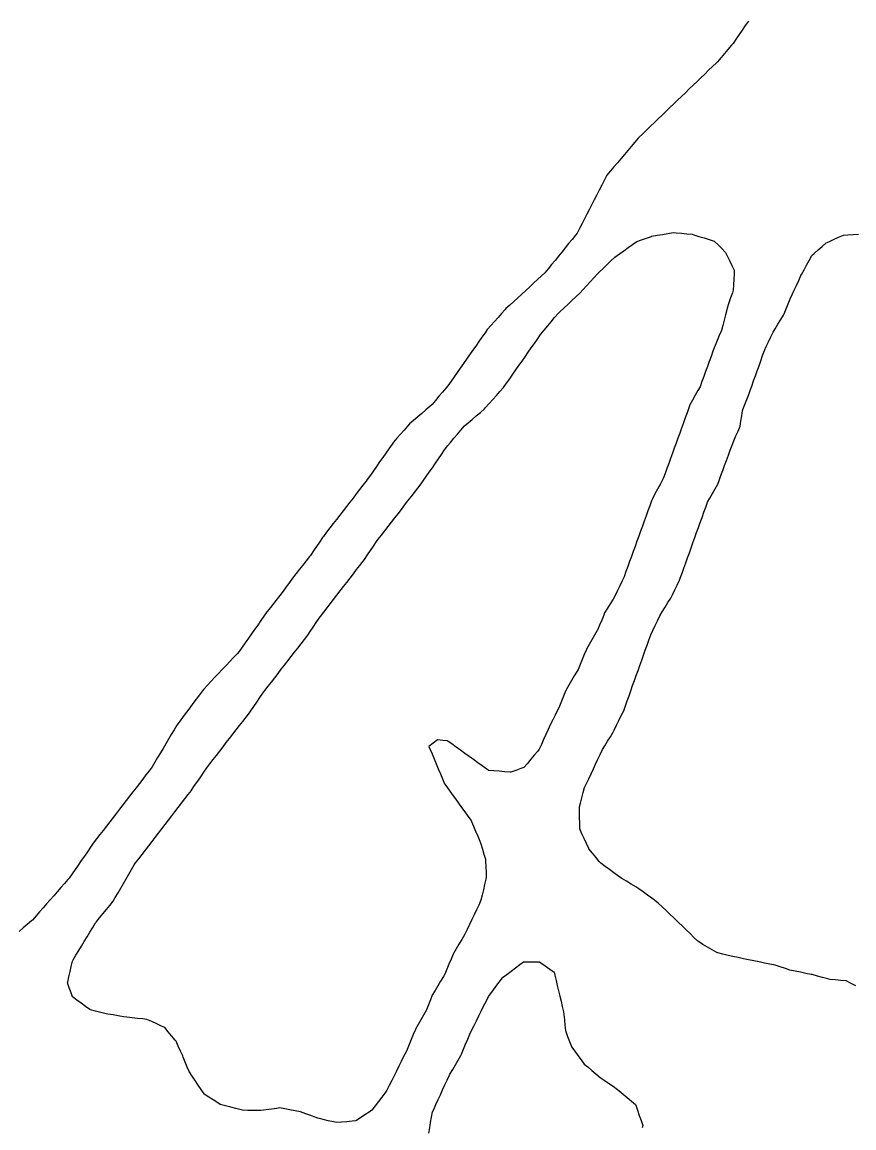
# Model space of a CAD drawing. Header units: millimetres. Extents: x 0 to 2762, y 6 to 2482.
# Drawn here: x 1698.7 to 1853.3, y 1262.9 to 1468.2 of the extents above; entities that cross this region are included whole.
import ezdxf

# ---------------------------------------------------------------- set-up
doc = ezdxf.new("R2010")
doc.units = ezdxf.units.MM
for name, color, linetype in [('ALL_HOLES', 1, 'Continuous'), ('OUTLINE_ISLAND_01_HOLE_132', 1, 'Continuous'), ('OUTLINE_ISLAND_01_HOLE_76', 1, 'Continuous'), ('OUTLINE_ISLAND_01_HOLE_93', 1, 'Continuous'), ('OUTLINE_ISLAND_01_HOLE_97', 1, 'Continuous')]:
    doc.layers.add(name, color=color, linetype=linetype)

msp = doc.modelspace()

# ---------------------------------------------------------------- linework, layer by layer
at = {"layer": 'ALL_HOLES'}
for points in [[(1833.679, 1468.3857), (1833.1079, 1467.5649), (1832.5368, 1466.744), (1831.9657, 1465.9231), (1831.3946, 1465.1022), (1830.8235, 1464.2813), (1830.5225, 1463.9226), (1829.8796, 1463.1567), (1829.2367, 1462.3908), (1828.5938, 1461.6248), (1827.9509, 1460.8589), (1827.7395, 1460.6556), (1827.0187, 1459.9625), (1826.2979, 1459.2693), (1825.5771, 1458.5762), (1824.8563, 1457.8831), (1824.1355, 1457.1899), (1823.4147, 1456.4968), (1822.6939, 1455.8037), (1821.973, 1455.1105), (1821.2522, 1454.4174), (1820.5314, 1453.7243), (1819.8106, 1453.0311), (1819.0898, 1452.338), (1818.369, 1451.6449), (1817.6482, 1450.9517), (1816.9274, 1450.2586), (1816.2066, 1449.5654), (1815.4858, 1448.8723), (1814.765, 1448.1792), (1814.0442, 1447.486), (1813.3234, 1446.7929), (1813.2223, 1446.6738), (1812.575, 1445.9116), (1811.9277, 1445.1493), (1811.2804, 1444.3871), (1810.6331, 1443.6248), (1809.9859, 1442.8626), (1809.3386, 1442.1003), (1808.6913, 1441.338), (1808.044, 1440.5758), (1807.3968, 1439.8135), (1807.3356, 1439.6943), (1806.8791, 1438.8045), (1806.4227, 1437.9148), (1805.9662, 1437.025), (1805.5097, 1436.1353), (1805.0533, 1435.2456), (1804.5968, 1434.3558), (1804.1404, 1433.4661), (1803.6839, 1432.5763), (1803.2275, 1431.6866), (1802.771, 1430.7968), (1802.3145, 1429.9071), (1801.8581, 1429.0173), (1801.5431, 1428.6305), (1800.9116, 1427.8551), (1800.2802, 1427.0796), (1799.6488, 1426.3042), (1799.0174, 1425.5288), (1798.3859, 1424.7533), (1797.7545, 1423.9779), (1797.1231, 1423.2024), (1796.4917, 1422.427), (1795.8602, 1421.6516), (1795.2515, 1421.0931), (1794.5146, 1420.4171), (1793.7778, 1419.741), (1793.0409, 1419.065), (1792.304, 1418.389), (1791.5672, 1417.7129), (1790.8303, 1417.0369), (1790.0934, 1416.3609), (1789.3566, 1415.6848), (1788.6197, 1415.0088), (1788.4926, 1414.8657), (1787.8284, 1414.1181), (1787.1643, 1413.3705), (1786.5001, 1412.6229), (1785.836, 1411.8753), (1785.1719, 1411.1277), (1784.7457, 1410.5204), (1784.1712, 1409.7019), (1783.5967, 1408.8833), (1783.0223, 1408.0648), (1782.4478, 1407.2463), (1781.8734, 1406.4277), (1781.2989, 1405.6092), (1780.7244, 1404.7907), (1780.15, 1403.9721), (1779.5755, 1403.1536), (1779.0011, 1402.3351), (1778.4266, 1401.5165), (1777.8521, 1400.698), (1777.4794, 1400.256), (1776.8347, 1399.4915), (1776.19, 1398.727), (1775.5453, 1397.9626), (1774.9007, 1397.1981), (1774.5129, 1396.8631), (1773.7563, 1396.2093), (1772.9996, 1395.5555), (1772.243, 1394.9016), (1771.4863, 1394.2478), (1770.7297, 1393.594), (1770.368, 1393.1832), (1769.7072, 1392.4326), (1769.0465, 1391.6821), (1768.3857, 1390.9315), (1767.7249, 1390.1809), (1767.4646, 1389.8096), (1766.8907, 1388.9907), (1766.3167, 1388.1718), (1765.7427, 1387.3529), (1765.1688, 1386.5341), (1764.5948, 1385.7152), (1764.0208, 1384.8963), (1763.4469, 1384.0774), (1762.8729, 1383.2586), (1762.6663, 1382.9916), (1762.0542, 1382.2009), (1761.4421, 1381.4101), (1760.83, 1380.6193), (1760.2179, 1379.8285), (1759.6059, 1379.0377), (1758.9938, 1378.2469), (1758.3817, 1377.4561), (1757.7696, 1376.6654), (1757.1575, 1375.8746), (1756.5454, 1375.0838), (1755.9333, 1374.293), (1755.3212, 1373.5022), (1754.7091, 1372.7114), (1754.5571, 1372.4884), (1753.9938, 1371.6621), (1753.4305, 1370.8359), (1752.8672, 1370.0096), (1752.3039, 1369.1834), (1752.1164, 1368.9465), (1751.4957, 1368.1625), (1750.875, 1367.3784), (1750.2544, 1366.5943), (1749.6337, 1365.8102), (1749.5938, 1365.7554), (1749.0055, 1364.9467), (1748.4172, 1364.1381), (1747.8289, 1363.3295), (1747.2405, 1362.5208), (1746.6522, 1361.7122), (1746.149, 1361.0879), (1745.5215, 1360.3093), (1744.894, 1359.5307), (1744.2664, 1358.7522), (1744.2287, 1358.6984), (1743.6545, 1357.8796), (1743.0804, 1357.0609), (1742.5062, 1356.2421), (1741.9321, 1355.4234), (1741.3579, 1354.6046), (1740.7837, 1353.7859), (1740.2096, 1352.9671), (1739.6354, 1352.1484), (1739.0613, 1351.3297), (1738.6772, 1350.9211), (1737.9922, 1350.1926), (1737.3072, 1349.464), (1736.6222, 1348.7355), (1735.9372, 1348.0069), (1735.2522, 1347.2784), (1734.5672, 1346.5498), (1733.8822, 1345.8213), (1733.1972, 1345.0927), (1732.5122, 1344.3642), (1732.2818, 1344.057), (1731.6817, 1343.2571), (1731.0816, 1342.4571), (1730.4816, 1341.6572), (1729.8815, 1340.8572), (1729.2814, 1340.0573), (1728.6813, 1339.2574), (1728.0812, 1338.4574), (1727.4811, 1337.6575), (1727.4792, 1337.6541), (1726.9713, 1336.7927), (1726.4634, 1335.9313), (1725.9556, 1335.0699), (1725.4477, 1334.2084), (1724.9398, 1333.347), (1724.4319, 1332.4856), (1723.9241, 1331.6241), (1723.4162, 1330.7627), (1722.9083, 1329.9013), (1722.3645, 1329.1974), (1721.7531, 1328.406), (1721.1418, 1327.6147), (1720.5304, 1326.8234), (1719.919, 1326.032), (1719.3076, 1325.2407), (1718.6963, 1324.4493), (1718.0849, 1323.658), (1717.4735, 1322.8666), (1716.8621, 1322.0753), (1716.2508, 1321.284), (1715.6394, 1320.4926), (1715.028, 1319.7013), (1714.4167, 1318.9099), (1713.8053, 1318.1186), (1713.1939, 1317.3272), (1712.5825, 1316.5359), (1711.9712, 1315.7446), (1711.437, 1314.9716), (1710.8685, 1314.1489), (1710.3001, 1313.3262), (1709.7316, 1312.5035), (1709.1631, 1311.6808), (1708.5946, 1310.8582), (1708.0261, 1310.0355), (1707.4576, 1309.2128), (1707.2557, 1308.9827), (1706.5961, 1308.231), (1705.9365, 1307.4794), (1705.2769, 1306.7278), (1704.6173, 1305.9761), (1703.9578, 1305.2245), (1703.2982, 1304.4729), (1702.6386, 1303.7212), (1701.979, 1302.9696), (1701.3194, 1302.218), (1700.6599, 1301.4663), (1700.4575, 1301.2921), (1699.6997, 1300.6397), (1698.9418, 1299.9872), (1698.184, 1299.3348)], [(1853.634, 1289.2461), (1852.7452, 1289.7045), (1851.8565, 1290.163), (1850.8663, 1290.2579), (1849.8709, 1290.3532), (1848.8755, 1290.4486), (1848.4432, 1290.561), (1847.4754, 1290.8127), (1846.5076, 1291.0644), (1845.5398, 1291.3161), (1845.3117, 1291.3623), (1844.3316, 1291.5609), (1843.3515, 1291.7594), (1842.3715, 1291.9579), (1841.3914, 1292.1565), (1840.5592, 1292.4302), (1839.6093, 1292.7427), (1838.6594, 1293.0552), (1838.6253, 1293.0622), (1837.646, 1293.2643), (1836.6666, 1293.4665), (1835.6873, 1293.6687), (1834.7079, 1293.8708), (1833.7286, 1294.073), (1832.7492, 1294.2751), (1831.7699, 1294.4773), (1830.7905, 1294.6794), (1829.9195, 1294.886), (1828.9465, 1295.1168), (1827.9735, 1295.3476), (1827.8316, 1295.4308), (1826.9689, 1295.9365), (1826.1062, 1296.4422), (1825.2435, 1296.948), (1824.3808, 1297.4537), (1824.285, 1297.5463), (1823.5661, 1298.2415), (1822.8472, 1298.9366), (1822.1284, 1299.6317), (1821.4095, 1300.3269), (1820.6906, 1301.022), (1820.5556, 1301.1509), (1819.8322, 1301.8413), (1819.1088, 1302.5317), (1818.3854, 1303.2221), (1817.662, 1303.9126), (1816.9386, 1304.603), (1816.5341, 1304.9009), (1815.7289, 1305.4939), (1814.9237, 1306.0869), (1814.1186, 1306.68), (1813.3134, 1307.273), (1812.7395, 1307.627), (1811.8884, 1308.152), (1811.0373, 1308.677), (1810.1862, 1309.202), (1809.3351, 1309.727), (1808.6717, 1310.2209), (1807.8695, 1310.818), (1807.0674, 1311.4152), (1806.2652, 1312.0123), (1805.9737, 1312.3624), (1805.3338, 1313.1309), (1804.6939, 1313.8994), (1804.054, 1314.6678), (1804.013, 1314.7572), (1803.5962, 1315.6662), (1803.1795, 1316.5753), (1802.7627, 1317.4843), (1802.346, 1318.3933), (1802.3451, 1318.4795), (1802.3348, 1319.4795), (1802.3245, 1320.4794), (1802.3143, 1321.4794), (1802.304, 1322.4793), (1802.4901, 1323.1831), (1802.7459, 1324.1498), (1803.0016, 1325.1166), (1803.2573, 1326.0833), (1803.597, 1326.8054), (1804.0228, 1327.7102), (1804.4485, 1328.6151), (1804.8742, 1329.5199), (1805.3, 1330.4248), (1805.7257, 1331.3296), (1806.1514, 1332.2345), (1806.5771, 1333.1393), (1806.9869, 1333.8096), (1807.5084, 1334.6629), (1808.03, 1335.5161), (1808.5516, 1336.3693), (1808.739, 1336.7497), (1809.181, 1337.6467), (1809.6229, 1338.5438), (1810.0649, 1339.4408), (1810.5069, 1340.3378), (1810.8248, 1341.2267), (1811.1615, 1342.1683), (1811.4983, 1343.1099), (1811.835, 1344.0515), (1812.1717, 1344.9931), (1812.5085, 1345.9347), (1812.8452, 1346.8763), (1813.1819, 1347.8179), (1813.5187, 1348.7595), (1813.8554, 1349.7011), (1814.1922, 1350.6427), (1814.5289, 1351.5843), (1814.8656, 1352.5259), (1815.2024, 1353.4675), (1815.5391, 1354.4091), (1815.9268, 1355.2283), (1816.3546, 1356.1321), (1816.7824, 1357.036), (1817.2102, 1357.9399), (1817.6852, 1358.7115), (1818.2095, 1359.5631), (1818.7337, 1360.4146), (1819.258, 1361.2662), (1819.5487, 1361.8637), (1819.9863, 1362.7628), (1820.4239, 1363.662), (1820.8614, 1364.5612), (1821.0056, 1364.9597), (1821.3457, 1365.9001), (1821.6859, 1366.8404), (1822.0261, 1367.7808), (1822.3662, 1368.7212), (1822.7064, 1369.6615), (1823.0465, 1370.6019), (1823.3867, 1371.5423), (1823.7269, 1372.4826), (1824.067, 1373.423), (1824.4072, 1374.3634), (1824.7473, 1375.3037), (1825.0875, 1376.2441), (1825.4277, 1377.1845), (1825.7678, 1378.1248), (1826.108, 1379.0652), (1826.5349, 1379.8218), (1827.0264, 1380.6926), (1827.5179, 1381.5635), (1828.0094, 1382.4344), (1828.2414, 1383.07), (1828.5844, 1384.0093), (1828.9273, 1384.9487), (1829.2703, 1385.888), (1829.6133, 1386.8274), (1829.9562, 1387.7667), (1830.2992, 1388.7061), (1830.6421, 1389.6454), (1830.9821, 1390.4427), (1831.3743, 1391.3625), (1831.7665, 1392.2824), (1832.1587, 1393.2023), (1832.2919, 1394.0882), (1832.4406, 1395.0771), (1832.5892, 1396.066), (1832.6715, 1396.283), (1833.0262, 1397.218), (1833.3808, 1398.153), (1833.7355, 1399.088), (1834.0901, 1400.023), (1834.3084, 1400.6323), (1834.6455, 1401.5738), (1834.9827, 1402.5152), (1835.3198, 1403.4567), (1835.657, 1404.3981), (1835.9941, 1405.3396), (1836.3313, 1406.281), (1836.6684, 1407.2225), (1837.0104, 1407.9497), (1837.436, 1408.8546), (1837.8616, 1409.7595), (1838.2872, 1410.6644), (1838.6517, 1411.2635), (1839.1715, 1412.1178), (1839.6913, 1412.9721), (1840.2111, 1413.8263), (1840.3093, 1414.0625), (1840.6932, 1414.9859), (1841.077, 1415.9093), (1841.4609, 1416.8327), (1841.8447, 1417.7561), (1842.1652, 1418.4313), (1842.5941, 1419.3347), (1843.0229, 1420.238), (1843.4517, 1421.1414), (1843.5523, 1421.3288), (1844.0253, 1422.2098), (1844.4983, 1423.0909), (1844.9713, 1423.972), (1845.4443, 1424.853), (1845.887, 1425.2467), (1846.6343, 1425.9112), (1847.3815, 1426.5758), (1848.1288, 1427.2403), (1848.5983, 1427.4481), (1849.5127, 1427.8528), (1850.4271, 1428.2575), (1851.3416, 1428.6623), (1852.1494, 1428.7113), (1853.1476, 1428.7719), (1854.1457, 1428.8325)], [(1774.2869, 1261.8927), (1774.4657, 1262.8766), (1774.6445, 1263.8605), (1774.8233, 1264.8444), (1775.0021, 1265.8283), (1775.2126, 1266.2888), (1775.6285, 1267.1983), (1776.0443, 1268.1077), (1776.4601, 1269.0171), (1776.8759, 1269.9266), (1777.2918, 1270.836), (1777.7076, 1271.7455), (1778.1234, 1272.6549), (1778.233, 1272.8402), (1778.7423, 1273.7008), (1779.2516, 1274.5614), (1779.7609, 1275.422), (1780.2702, 1276.2826), (1780.3797, 1276.5481), (1780.7607, 1277.4726), (1781.1418, 1278.3972), (1781.5229, 1279.3217), (1781.904, 1280.2463), (1782.2644, 1280.97), (1782.7101, 1281.8652), (1783.1559, 1282.7604), (1783.6016, 1283.6555), (1784.0474, 1284.5507), (1784.4931, 1285.4458), (1784.9389, 1286.341), (1785.3846, 1287.2362), (1785.5947, 1287.5218), (1786.1873, 1288.3273), (1786.7798, 1289.1329), (1787.3724, 1289.9384), (1787.9649, 1290.744), (1788.0049, 1290.774), (1788.8042, 1291.3749), (1789.6034, 1291.9759), (1790.4027, 1292.5768), (1791.202, 1293.1778), (1791.8871, 1293.6928), (1792.8871, 1293.6928), (1793.8871, 1293.6928), (1794.8871, 1293.6928), (1795.1347, 1293.5153), (1795.9475, 1292.9328), (1796.7603, 1292.3503), (1797.5731, 1291.7678), (1797.7027, 1291.227), (1797.9356, 1290.2545), (1798.1686, 1289.282), (1798.4015, 1288.3096), (1798.6345, 1287.3371), (1798.8674, 1286.3646), (1799.1004, 1285.3921), (1799.3333, 1284.4196), (1799.3866, 1283.9045), (1799.4896, 1282.9099), (1799.5925, 1281.9152), (1799.6954, 1280.9205), (1799.7519, 1280.7683), (1800.0995, 1279.8306), (1800.4472, 1278.893), (1800.7948, 1277.9554), (1800.824, 1277.9158), (1801.4173, 1277.1108), (1802.0107, 1276.3059), (1802.604, 1275.5009), (1803.1973, 1274.6959), (1803.8177, 1274.1725), (1804.5821, 1273.5277), (1805.3464, 1272.8829), (1806.1108, 1272.2381), (1806.8782, 1271.7131), (1807.7035, 1271.1484), (1808.5289, 1270.5838), (1809.3542, 1270.0192), (1809.6515, 1269.7708), (1810.419, 1269.1296), (1811.1864, 1268.4885), (1811.9538, 1267.8473), (1812.7212, 1267.2062), (1812.7639, 1267.081), (1813.0864, 1266.1344), (1813.4089, 1265.1878), (1813.7314, 1264.2413), (1814.0539, 1263.2947), (1813.96, 1262.8411)]]:
    msp.add_lwpolyline(points, dxfattribs=at)
msp.add_lwpolyline([(1827.3285, 1427.5636), (1828.0356, 1426.8565), (1828.7427, 1426.1494), (1829.4498, 1425.4423), (1829.7443, 1424.8355), (1830.1808, 1423.9359), (1830.6174, 1423.0362), (1831.054, 1422.1365), (1831.0213, 1421.4528), (1830.9736, 1420.4539), (1830.9259, 1419.4551), (1830.8782, 1418.4562), (1830.7058, 1417.9523), (1830.3822, 1417.0061), (1830.0585, 1416.0599), (1829.7349, 1415.1137), (1829.6582, 1414.812), (1829.4117, 1413.8428), (1829.1653, 1412.8737), (1828.9188, 1411.9045), (1828.6723, 1410.9354), (1828.2787, 1410.0168), (1827.8848, 1409.0977), (1827.4909, 1408.1785), (1827.4358, 1408.0272), (1827.0936, 1407.0875), (1826.7514, 1406.1479), (1826.4092, 1405.2083), (1826.067, 1404.2686), (1825.7248, 1403.329), (1825.3827, 1402.3894), (1825.0405, 1401.4498), (1824.6983, 1400.5101), (1824.2901, 1399.7845), (1823.7997, 1398.913), (1823.3094, 1398.0415), (1822.8191, 1397.1699), (1822.6132, 1396.6013), (1822.2728, 1395.661), (1821.9324, 1394.7207), (1821.592, 1393.7805), (1821.2516, 1392.8402), (1820.9112, 1391.8999), (1820.5708, 1390.9596), (1820.2304, 1390.0194), (1819.89, 1389.0791), (1819.5496, 1388.1388), (1819.2091, 1387.1985), (1818.8687, 1386.2582), (1818.5283, 1385.318), (1818.1879, 1384.3777), (1817.8475, 1383.4374), (1817.7375, 1383.2322), (1817.2652, 1382.3508), (1816.7929, 1381.4694), (1816.3205, 1380.5879), (1815.8482, 1379.7065), (1815.7073, 1379.3188), (1815.3657, 1378.379), (1815.0241, 1377.4392), (1814.6824, 1376.4993), (1814.3408, 1375.5595), (1813.9992, 1374.6196), (1813.6576, 1373.6798), (1813.316, 1372.7399), (1812.9744, 1371.8001), (1812.6328, 1370.8603), (1812.2912, 1369.9204), (1811.9496, 1368.9806), (1811.608, 1368.0407), (1811.2664, 1367.1009), (1810.9248, 1366.161), (1810.5832, 1365.2212), (1810.2209, 1364.4533), (1809.7941, 1363.5489), (1809.3674, 1362.6445), (1808.9407, 1361.7402), (1808.5275, 1361.0646), (1808.0058, 1360.2115), (1807.484, 1359.3584), (1806.9623, 1358.5053), (1806.7971, 1358.101), (1806.4188, 1357.1753), (1806.0406, 1356.2496), (1805.6623, 1355.3239), (1805.6086, 1355.2312), (1805.1075, 1354.3658), (1804.6063, 1353.5004), (1804.1052, 1352.635), (1803.6041, 1351.7697), (1803.5748, 1351.6996), (1803.1895, 1350.7768), (1802.8042, 1349.854), (1802.4189, 1348.9312), (1802.0336, 1348.0084), (1801.8367, 1347.6754), (1801.3278, 1346.8146), (1800.8188, 1345.9538), (1800.3099, 1345.093), (1799.801, 1344.2322), (1799.5671, 1343.6451), (1799.1971, 1342.7161), (1798.8271, 1341.7871), (1798.4571, 1340.858), (1798.233, 1340.4177), (1797.7794, 1339.5266), (1797.3257, 1338.6354), (1796.872, 1337.7442), (1796.8685, 1337.7364), (1796.4566, 1336.8252), (1796.0447, 1335.9139), (1795.6329, 1335.0027), (1795.221, 1334.0915), (1794.8091, 1333.1802), (1794.5335, 1332.8493), (1793.8935, 1332.0809), (1793.2536, 1331.3124), (1792.6136, 1330.544), (1791.9737, 1329.7756), (1791.405, 1329.5769), (1790.461, 1329.2471), (1789.517, 1328.9172), (1789.3874, 1328.9278), (1788.3907, 1329.0097), (1787.3941, 1329.0916), (1786.3975, 1329.1735), (1785.4008, 1329.2554), (1785.0517, 1329.5059), (1784.2392, 1330.0888), (1783.4266, 1330.6718), (1782.6141, 1331.2547), (1781.8016, 1331.8377), (1780.9891, 1332.4206), (1780.1766, 1333.0036), (1779.3641, 1333.5865), (1778.5516, 1334.1695), (1777.7391, 1334.7524), (1776.9017, 1334.8299), (1775.9059, 1334.922), (1775.8964, 1334.9144), (1775.1147, 1334.2908), (1774.333, 1333.6671), (1774.5132, 1333.2388), (1774.901, 1332.3171), (1775.2889, 1331.3954), (1775.6767, 1330.4736), (1776.0646, 1329.5519), (1776.4524, 1328.6302), (1776.8402, 1327.7085), (1777.2281, 1326.7867), (1777.4895, 1326.422), (1778.0721, 1325.6092), (1778.6547, 1324.7964), (1779.2373, 1323.9836), (1779.8199, 1323.1709), (1780.4024, 1322.3581), (1780.985, 1321.5453), (1781.5676, 1320.7325), (1782.1502, 1319.9198), (1782.2077, 1319.7879), (1782.6076, 1318.8713), (1783.0075, 1317.9548), (1783.4073, 1317.0382), (1783.8072, 1316.1216), (1783.9623, 1315.6081), (1784.2513, 1314.6508), (1784.5403, 1313.6935), (1784.8293, 1312.7362), (1784.8464, 1312.3286), (1784.8881, 1311.3295), (1784.9299, 1310.3303), (1784.9716, 1309.3312), (1784.9015, 1309.0291), (1784.6753, 1308.055), (1784.4492, 1307.0809), (1784.223, 1306.1068), (1783.9968, 1305.1327), (1783.5754, 1304.2465), (1783.1459, 1303.3434), (1782.7164, 1302.4403), (1782.2869, 1301.5373), (1781.8574, 1300.6342), (1781.428, 1299.7311), (1780.9985, 1298.828), (1780.9222, 1298.6994), (1780.4119, 1297.8394), (1779.9016, 1296.9794), (1779.3913, 1296.1194), (1778.881, 1295.2594), (1778.8213, 1295.1165), (1778.4362, 1294.1936), (1778.0512, 1293.2707), (1777.6661, 1292.3478), (1777.281, 1291.425), (1777.0013, 1290.957), (1776.4883, 1290.0985), (1775.9754, 1289.2401), (1775.4624, 1288.3817), (1774.9494, 1287.5233), (1774.6101, 1286.639), (1774.2518, 1285.7054), (1773.8936, 1284.7718), (1773.8335, 1284.6672), (1773.3353, 1283.8002), (1772.8371, 1282.9331), (1772.3389, 1282.0661), (1771.8407, 1281.199), (1771.8003, 1281.1018), (1771.4163, 1280.1784), (1771.0323, 1279.2551), (1770.6483, 1278.3317), (1770.2644, 1277.4084), (1770.0671, 1277.0095), (1769.6238, 1276.1131), (1769.1805, 1275.2167), (1768.7372, 1274.3203), (1768.2939, 1273.424), (1767.8506, 1272.5276), (1767.4073, 1271.6312), (1766.964, 1270.7348), (1766.5207, 1269.8385), (1766.1438, 1269.3357), (1765.5439, 1268.5356), (1764.9441, 1267.7355), (1764.3442, 1266.9354), (1763.7444, 1266.1353), (1763.2502, 1265.8066), (1762.4175, 1265.2529), (1761.5848, 1264.6991), (1760.7522, 1264.1454), (1760.085, 1264.0888), (1759.0886, 1264.0043), (1758.0922, 1263.9198), (1757.0957, 1263.8353), (1756.5938, 1263.9563), (1755.6217, 1264.1908), (1754.6496, 1264.4252), (1753.6774, 1264.6597), (1753.3087, 1264.7928), (1752.3681, 1265.1322), (1751.4275, 1265.4717), (1750.4868, 1265.8111), (1750.4734, 1265.8136), (1749.4907, 1265.9987), (1748.508, 1266.1837), (1747.5252, 1266.3687), (1746.5425, 1266.5537), (1746.067, 1266.4859), (1745.077, 1266.3448), (1744.087, 1266.2036), (1743.097, 1266.0625), (1742.6957, 1266.0706), (1741.6959, 1266.0909), (1740.6961, 1266.1111), (1739.6963, 1266.1314), (1739.4247, 1266.2019), (1738.4568, 1266.4534), (1737.4889, 1266.7048), (1736.521, 1266.9562), (1735.5532, 1267.2076), (1735.0951, 1267.505), (1734.2563, 1268.0494), (1733.4175, 1268.5938), (1732.5787, 1269.1383), (1732.5691, 1269.1527), (1732.0117, 1269.9829), (1731.4543, 1270.8132), (1730.8969, 1271.6434), (1730.3396, 1272.4737), (1729.7822, 1273.304), (1729.4359, 1274.1586), (1729.0605, 1275.0855), (1728.685, 1276.0123), (1728.5902, 1276.2195), (1728.1742, 1277.1288), (1727.7582, 1278.0382), (1727.3422, 1278.9475), (1727.1518, 1279.1803), (1726.5186, 1279.9543), (1725.8854, 1280.7283), (1725.2522, 1281.5023), (1724.6521, 1281.7722), (1723.7402, 1282.1824), (1722.8282, 1282.5927), (1721.9162, 1283.0029), (1721.1835, 1283.0822), (1720.1893, 1283.1897), (1719.1951, 1283.2972), (1718.2009, 1283.4047), (1717.5993, 1283.5057), (1716.6131, 1283.6714), (1715.6269, 1283.837), (1714.6407, 1284.0026), (1714.3494, 1284.0714), (1713.3762, 1284.301), (1712.4029, 1284.5307), (1711.4296, 1284.7604), (1711.3181, 1284.8411), (1710.5077, 1285.427), (1709.6973, 1286.0128), (1708.8869, 1286.5987), (1708.0765, 1287.1846), (1707.8242, 1287.9289), (1707.5031, 1288.876), (1707.1821, 1289.823), (1707.2053, 1289.9267), (1707.4243, 1290.9025), (1707.6432, 1291.8782), (1707.8622, 1292.854), (1708.0811, 1293.8297), (1708.2258, 1294.0689), (1708.7434, 1294.9245), (1709.261, 1295.7802), (1709.7786, 1296.6358), (1710.2962, 1297.4914), (1710.8138, 1298.347), (1711.3314, 1299.2027), (1711.849, 1300.0583), (1712.3666, 1300.9139), (1712.5013, 1301.0788), (1713.1339, 1301.8533), (1713.7664, 1302.6278), (1714.399, 1303.4023), (1715.0315, 1304.1768), (1715.6641, 1304.9513), (1716.0585, 1305.6349), (1716.5582, 1306.5011), (1717.058, 1307.3673), (1717.5578, 1308.2334), (1718.0575, 1309.0996), (1718.5573, 1309.9658), (1719.057, 1310.8319), (1719.5568, 1311.6981), (1719.8344, 1312.0598), (1720.4432, 1312.8531), (1721.052, 1313.6464), (1721.6608, 1314.4397), (1722.2696, 1315.233), (1722.8785, 1316.0264), (1723.4873, 1316.8197), (1724.0961, 1317.613), (1724.7049, 1318.4063), (1725.3138, 1319.1996), (1725.9226, 1319.9929), (1726.5314, 1320.7862), (1727.1402, 1321.5795), (1727.749, 1322.3728), (1728.3579, 1323.1661), (1728.9667, 1323.9594), (1729.5755, 1324.7527), (1730.1843, 1325.546), (1730.2275, 1325.6091), (1730.7921, 1326.4345), (1731.3566, 1327.2599), (1731.9212, 1328.0853), (1732.4857, 1328.9107), (1733.0503, 1329.7361), (1733.6119, 1330.4588), (1734.2256, 1331.2483), (1734.8392, 1332.0379), (1735.4528, 1332.8275), (1736.0665, 1333.6171), (1736.6801, 1334.4067), (1737.2937, 1335.1963), (1737.9074, 1335.9859), (1738.521, 1336.7755), (1739.1347, 1337.565), (1739.7483, 1338.3546), (1740.3619, 1339.1442), (1740.9756, 1339.9338), (1741.2142, 1340.2851), (1741.7761, 1341.1124), (1742.338, 1341.9396), (1742.8999, 1342.7668), (1743.4618, 1343.594), (1743.8363, 1344.0773), (1744.4488, 1344.8678), (1745.0613, 1345.6582), (1745.6739, 1346.4487), (1746.2864, 1347.2391), (1746.8989, 1348.0296), (1747.5114, 1348.8201), (1748.1239, 1349.6105), (1748.7364, 1350.401), (1749.349, 1351.1914), (1749.9615, 1351.9819), (1750.574, 1352.7723), (1751.1865, 1353.5628), (1751.799, 1354.3533), (1752.2546, 1355.0323), (1752.8117, 1355.8627), (1753.3688, 1356.6931), (1753.926, 1357.5235), (1754.1684, 1357.8372), (1754.78, 1358.6284), (1755.3915, 1359.4196), (1756.0031, 1360.2108), (1756.6146, 1361.002), (1757.2262, 1361.7932), (1757.8378, 1362.5844), (1758.4493, 1363.3756), (1759.0609, 1364.1668), (1759.6724, 1364.958), (1760.284, 1365.7492), (1760.8955, 1366.5404), (1761.5071, 1367.3316), (1762.1186, 1368.1228), (1762.3369, 1368.4441), (1762.8989, 1369.2712), (1763.461, 1370.0983), (1764.023, 1370.9255), (1764.585, 1371.7526), (1764.9148, 1372.1786), (1765.5271, 1372.9692), (1766.1394, 1373.7599), (1766.7516, 1374.5505), (1767.3639, 1375.3412), (1767.9761, 1376.1319), (1768.5884, 1376.9225), (1769.2006, 1377.7132), (1769.8129, 1378.5038), (1770.4251, 1379.2945), (1771.0374, 1380.0852), (1771.6496, 1380.8758), (1772.2619, 1381.6665), (1772.8742, 1382.4571), (1773.2574, 1383.0098), (1773.8272, 1383.8316), (1774.3971, 1384.6533), (1774.9669, 1385.4751), (1775.5368, 1386.2968), (1776.1066, 1387.1186), (1776.6765, 1387.9403), (1777.2463, 1388.7621), (1777.8161, 1389.5838), (1778.3162, 1390.1728), (1778.9634, 1390.9352), (1779.6105, 1391.6975), (1780.2577, 1392.4599), (1780.9049, 1393.2222), (1781.5927, 1393.8035), (1782.3565, 1394.449), (1783.1202, 1395.0944), (1783.884, 1395.7399), (1784.6478, 1396.3854), (1784.8599, 1396.6228), (1785.5261, 1397.3686), (1786.1923, 1398.1144), (1786.8585, 1398.8601), (1787.5247, 1399.6059), (1788.1909, 1400.3517), (1788.7626, 1401.1703), (1789.3352, 1401.9901), (1789.9078, 1402.81), (1790.4804, 1403.6298), (1791.053, 1404.4496), (1791.6256, 1405.2695), (1792.1982, 1406.0893), (1792.7708, 1406.9092), (1793.3434, 1407.729), (1793.916, 1408.5488), (1794.4886, 1409.3687), (1795.0612, 1410.1885), (1795.1185, 1410.2576), (1795.7569, 1411.0273), (1796.3953, 1411.797), (1797.0337, 1412.5667), (1797.6721, 1413.3364), (1798.3105, 1414.1061), (1798.7033, 1414.4729), (1799.4342, 1415.1554), (1800.1651, 1415.8379), (1800.896, 1416.5204), (1801.6269, 1417.2028), (1802.3578, 1417.8853), (1802.9307, 1418.51), (1803.6066, 1419.247), (1804.2825, 1419.984), (1804.9584, 1420.7209), (1805.6343, 1421.4579), (1805.9684, 1421.7804), (1806.6879, 1422.4749), (1807.4074, 1423.1693), (1808.1269, 1423.8638), (1808.8464, 1424.5583), (1808.8941, 1424.5924), (1809.7077, 1425.1739), (1810.5212, 1425.7554), (1811.3348, 1426.3369), (1812.1483, 1426.9183), (1812.9619, 1427.4998), (1813.8041, 1427.7885), (1814.75, 1428.1127), (1815.696, 1428.437), (1815.762, 1428.4491), (1816.7457, 1428.6289), (1817.7294, 1428.8088), (1818.7131, 1428.9886), (1819.6968, 1429.1685), (1820.278, 1429.1101), (1821.273, 1429.0102), (1822.268, 1428.9103), (1823.263, 1428.8104), (1823.5405, 1428.7253), (1824.4966, 1428.4321), (1825.4526, 1428.1389), (1826.4087, 1427.8457)], close=True, dxfattribs=at)
at = {"layer": 'OUTLINE_ISLAND_01_HOLE_132'}
msp.add_lwpolyline([(1833.679, 1468.3857), (1833.1079, 1467.5649), (1832.5368, 1466.744), (1831.9657, 1465.9231), (1831.3946, 1465.1022), (1830.8235, 1464.2813), (1830.5225, 1463.9226), (1829.8796, 1463.1567), (1829.2367, 1462.3908), (1828.5938, 1461.6248), (1827.9509, 1460.8589), (1827.7395, 1460.6556), (1827.0187, 1459.9625), (1826.2979, 1459.2693), (1825.5771, 1458.5762), (1824.8563, 1457.8831), (1824.1355, 1457.1899), (1823.4147, 1456.4968), (1822.6939, 1455.8037), (1821.973, 1455.1105), (1821.2522, 1454.4174), (1820.5314, 1453.7243), (1819.8106, 1453.0311), (1819.0898, 1452.338), (1818.369, 1451.6449), (1817.6482, 1450.9517), (1816.9274, 1450.2586), (1816.2066, 1449.5654), (1815.4858, 1448.8723), (1814.765, 1448.1792), (1814.0442, 1447.486), (1813.3234, 1446.7929), (1813.2223, 1446.6738), (1812.575, 1445.9116), (1811.9277, 1445.1493), (1811.2804, 1444.3871), (1810.6331, 1443.6248), (1809.9859, 1442.8626), (1809.3386, 1442.1003), (1808.6913, 1441.338), (1808.044, 1440.5758), (1807.3968, 1439.8135), (1807.3356, 1439.6943), (1806.8791, 1438.8045), (1806.4227, 1437.9148), (1805.9662, 1437.025), (1805.5097, 1436.1353), (1805.0533, 1435.2456), (1804.5968, 1434.3558), (1804.1404, 1433.4661), (1803.6839, 1432.5763), (1803.2275, 1431.6866), (1802.771, 1430.7968), (1802.3145, 1429.9071), (1801.8581, 1429.0173), (1801.5431, 1428.6305), (1800.9116, 1427.8551), (1800.2802, 1427.0796), (1799.6488, 1426.3042), (1799.0174, 1425.5288), (1798.3859, 1424.7533), (1797.7545, 1423.9779), (1797.1231, 1423.2024), (1796.4917, 1422.427), (1795.8602, 1421.6516), (1795.2515, 1421.0931), (1794.5146, 1420.4171), (1793.7778, 1419.741), (1793.0409, 1419.065), (1792.304, 1418.389), (1791.5672, 1417.7129), (1790.8303, 1417.0369), (1790.0934, 1416.3609), (1789.3566, 1415.6848), (1788.6197, 1415.0088), (1788.4926, 1414.8657), (1787.8284, 1414.1181), (1787.1643, 1413.3705), (1786.5001, 1412.6229), (1785.836, 1411.8753), (1785.1719, 1411.1277), (1784.7457, 1410.5204), (1784.1712, 1409.7019), (1783.5967, 1408.8833), (1783.0223, 1408.0648), (1782.4478, 1407.2463), (1781.8734, 1406.4277), (1781.2989, 1405.6092), (1780.7244, 1404.7907), (1780.15, 1403.9721), (1779.5755, 1403.1536), (1779.0011, 1402.3351), (1778.4266, 1401.5165), (1777.8521, 1400.698), (1777.4794, 1400.256), (1776.8347, 1399.4915), (1776.19, 1398.727), (1775.5453, 1397.9626), (1774.9007, 1397.1981), (1774.5129, 1396.8631), (1773.7563, 1396.2093), (1772.9996, 1395.5555), (1772.243, 1394.9016), (1771.4863, 1394.2478), (1770.7297, 1393.594), (1770.368, 1393.1832), (1769.7072, 1392.4326), (1769.0465, 1391.6821), (1768.3857, 1390.9315), (1767.7249, 1390.1809), (1767.4646, 1389.8096), (1766.8907, 1388.9907), (1766.3167, 1388.1718), (1765.7427, 1387.3529), (1765.1688, 1386.5341), (1764.5948, 1385.7152), (1764.0208, 1384.8963), (1763.4469, 1384.0774), (1762.8729, 1383.2586), (1762.6663, 1382.9916), (1762.0542, 1382.2009), (1761.4421, 1381.4101), (1760.83, 1380.6193), (1760.2179, 1379.8285), (1759.6059, 1379.0377), (1758.9938, 1378.2469), (1758.3817, 1377.4561), (1757.7696, 1376.6654), (1757.1575, 1375.8746), (1756.5454, 1375.0838), (1755.9333, 1374.293), (1755.3212, 1373.5022), (1754.7091, 1372.7114), (1754.5571, 1372.4884), (1753.9938, 1371.6621), (1753.4305, 1370.8359), (1752.8672, 1370.0096), (1752.3039, 1369.1834), (1752.1164, 1368.9465), (1751.4957, 1368.1625), (1750.875, 1367.3784), (1750.2544, 1366.5943), (1749.6337, 1365.8102), (1749.5938, 1365.7554), (1749.0055, 1364.9467), (1748.4172, 1364.1381), (1747.8289, 1363.3295), (1747.2405, 1362.5208), (1746.6522, 1361.7122), (1746.149, 1361.0879), (1745.5215, 1360.3093), (1744.894, 1359.5307), (1744.2664, 1358.7522), (1744.2287, 1358.6984), (1743.6545, 1357.8796), (1743.0804, 1357.0609), (1742.5062, 1356.2421), (1741.9321, 1355.4234), (1741.3579, 1354.6046), (1740.7837, 1353.7859), (1740.2096, 1352.9671), (1739.6354, 1352.1484), (1739.0613, 1351.3297), (1738.6772, 1350.9211), (1737.9922, 1350.1926), (1737.3072, 1349.464), (1736.6222, 1348.7355), (1735.9372, 1348.0069), (1735.2522, 1347.2784), (1734.5672, 1346.5498), (1733.8822, 1345.8213), (1733.1972, 1345.0927), (1732.5122, 1344.3642), (1732.2818, 1344.057), (1731.6817, 1343.2571), (1731.0816, 1342.4571), (1730.4816, 1341.6572), (1729.8815, 1340.8572), (1729.2814, 1340.0573), (1728.6813, 1339.2574), (1728.0812, 1338.4574), (1727.4811, 1337.6575), (1727.4792, 1337.6541), (1726.9713, 1336.7927), (1726.4634, 1335.9313), (1725.9556, 1335.0699), (1725.4477, 1334.2084), (1724.9398, 1333.347), (1724.4319, 1332.4856), (1723.9241, 1331.6241), (1723.4162, 1330.7627), (1722.9083, 1329.9013), (1722.3645, 1329.1974), (1721.7531, 1328.406), (1721.1418, 1327.6147), (1720.5304, 1326.8234), (1719.919, 1326.032), (1719.3076, 1325.2407), (1718.6963, 1324.4493), (1718.0849, 1323.658), (1717.4735, 1322.8666), (1716.8621, 1322.0753), (1716.2508, 1321.284), (1715.6394, 1320.4926), (1715.028, 1319.7013), (1714.4167, 1318.9099), (1713.8053, 1318.1186), (1713.1939, 1317.3272), (1712.5825, 1316.5359), (1711.9712, 1315.7446), (1711.437, 1314.9716), (1710.8685, 1314.1489), (1710.3001, 1313.3262), (1709.7316, 1312.5035), (1709.1631, 1311.6808), (1708.5946, 1310.8582), (1708.0261, 1310.0355), (1707.4576, 1309.2128), (1707.2557, 1308.9827), (1706.5961, 1308.231), (1705.9365, 1307.4794), (1705.2769, 1306.7278), (1704.6173, 1305.9761), (1703.9578, 1305.2245), (1703.2982, 1304.4729), (1702.6386, 1303.7212), (1701.979, 1302.9696), (1701.3194, 1302.218), (1700.6599, 1301.4663), (1700.4575, 1301.2921), (1699.6997, 1300.6397), (1698.9418, 1299.9872), (1698.184, 1299.3348)], dxfattribs=at)
at = {"layer": 'OUTLINE_ISLAND_01_HOLE_76'}
msp.add_lwpolyline([(1774.2869, 1261.8927), (1774.4657, 1262.8766), (1774.6445, 1263.8605), (1774.8233, 1264.8444), (1775.0021, 1265.8283), (1775.2126, 1266.2888), (1775.6285, 1267.1983), (1776.0443, 1268.1077), (1776.4601, 1269.0171), (1776.8759, 1269.9266), (1777.2918, 1270.836), (1777.7076, 1271.7455), (1778.1234, 1272.6549), (1778.233, 1272.8402), (1778.7423, 1273.7008), (1779.2516, 1274.5614), (1779.7609, 1275.422), (1780.2702, 1276.2826), (1780.3797, 1276.5481), (1780.7607, 1277.4726), (1781.1418, 1278.3972), (1781.5229, 1279.3217), (1781.904, 1280.2463), (1782.2644, 1280.97), (1782.7101, 1281.8652), (1783.1559, 1282.7604), (1783.6016, 1283.6555), (1784.0474, 1284.5507), (1784.4931, 1285.4458), (1784.9389, 1286.341), (1785.3846, 1287.2362), (1785.5947, 1287.5218), (1786.1873, 1288.3273), (1786.7798, 1289.1329), (1787.3724, 1289.9384), (1787.9649, 1290.744), (1788.0049, 1290.774), (1788.8042, 1291.3749), (1789.6034, 1291.9759), (1790.4027, 1292.5768), (1791.202, 1293.1778), (1791.8871, 1293.6928), (1792.8871, 1293.6928), (1793.8871, 1293.6928), (1794.8871, 1293.6928), (1795.1347, 1293.5153), (1795.9475, 1292.9328), (1796.7603, 1292.3503), (1797.5731, 1291.7678), (1797.7027, 1291.227), (1797.9356, 1290.2545), (1798.1686, 1289.282), (1798.4015, 1288.3096), (1798.6345, 1287.3371), (1798.8674, 1286.3646), (1799.1004, 1285.3921), (1799.3333, 1284.4196), (1799.3866, 1283.9045), (1799.4896, 1282.9099), (1799.5925, 1281.9152), (1799.6954, 1280.9205), (1799.7519, 1280.7683), (1800.0995, 1279.8306), (1800.4472, 1278.893), (1800.7948, 1277.9554), (1800.824, 1277.9158), (1801.4173, 1277.1108), (1802.0107, 1276.3059), (1802.604, 1275.5009), (1803.1973, 1274.6959), (1803.8177, 1274.1725), (1804.5821, 1273.5277), (1805.3464, 1272.8829), (1806.1108, 1272.2381), (1806.8782, 1271.7131), (1807.7035, 1271.1484), (1808.5289, 1270.5838), (1809.3542, 1270.0192), (1809.6515, 1269.7708), (1810.419, 1269.1296), (1811.1864, 1268.4885), (1811.9538, 1267.8473), (1812.7212, 1267.2062), (1812.7639, 1267.081), (1813.0864, 1266.1344), (1813.4089, 1265.1878), (1813.7314, 1264.2413), (1814.0539, 1263.2947), (1813.96, 1262.8411)], dxfattribs=at)
at = {"layer": 'OUTLINE_ISLAND_01_HOLE_93'}
msp.add_lwpolyline([(1827.3285, 1427.5636), (1828.0356, 1426.8565), (1828.7427, 1426.1494), (1829.4498, 1425.4423), (1829.7443, 1424.8355), (1830.1808, 1423.9359), (1830.6174, 1423.0362), (1831.054, 1422.1365), (1831.0213, 1421.4528), (1830.9736, 1420.4539), (1830.9259, 1419.4551), (1830.8782, 1418.4562), (1830.7058, 1417.9523), (1830.3822, 1417.0061), (1830.0585, 1416.0599), (1829.7349, 1415.1137), (1829.6582, 1414.812), (1829.4117, 1413.8428), (1829.1653, 1412.8737), (1828.9188, 1411.9045), (1828.6723, 1410.9354), (1828.2787, 1410.0168), (1827.8848, 1409.0977), (1827.4909, 1408.1785), (1827.4358, 1408.0272), (1827.0936, 1407.0875), (1826.7514, 1406.1479), (1826.4092, 1405.2083), (1826.067, 1404.2686), (1825.7248, 1403.329), (1825.3827, 1402.3894), (1825.0405, 1401.4498), (1824.6983, 1400.5101), (1824.2901, 1399.7845), (1823.7997, 1398.913), (1823.3094, 1398.0415), (1822.8191, 1397.1699), (1822.6132, 1396.6013), (1822.2728, 1395.661), (1821.9324, 1394.7207), (1821.592, 1393.7805), (1821.2516, 1392.8402), (1820.9112, 1391.8999), (1820.5708, 1390.9596), (1820.2304, 1390.0194), (1819.89, 1389.0791), (1819.5496, 1388.1388), (1819.2091, 1387.1985), (1818.8687, 1386.2582), (1818.5283, 1385.318), (1818.1879, 1384.3777), (1817.8475, 1383.4374), (1817.7375, 1383.2322), (1817.2652, 1382.3508), (1816.7929, 1381.4694), (1816.3205, 1380.5879), (1815.8482, 1379.7065), (1815.7073, 1379.3188), (1815.3657, 1378.379), (1815.0241, 1377.4392), (1814.6824, 1376.4993), (1814.3408, 1375.5595), (1813.9992, 1374.6196), (1813.6576, 1373.6798), (1813.316, 1372.7399), (1812.9744, 1371.8001), (1812.6328, 1370.8603), (1812.2912, 1369.9204), (1811.9496, 1368.9806), (1811.608, 1368.0407), (1811.2664, 1367.1009), (1810.9248, 1366.161), (1810.5832, 1365.2212), (1810.2209, 1364.4533), (1809.7941, 1363.5489), (1809.3674, 1362.6445), (1808.9407, 1361.7402), (1808.5275, 1361.0646), (1808.0058, 1360.2115), (1807.484, 1359.3584), (1806.9623, 1358.5053), (1806.7971, 1358.101), (1806.4188, 1357.1753), (1806.0406, 1356.2496), (1805.6623, 1355.3239), (1805.6086, 1355.2312), (1805.1075, 1354.3658), (1804.6063, 1353.5004), (1804.1052, 1352.635), (1803.6041, 1351.7697), (1803.5748, 1351.6996), (1803.1895, 1350.7768), (1802.8042, 1349.854), (1802.4189, 1348.9312), (1802.0336, 1348.0084), (1801.8367, 1347.6754), (1801.3278, 1346.8146), (1800.8188, 1345.9538), (1800.3099, 1345.093), (1799.801, 1344.2322), (1799.5671, 1343.6451), (1799.1971, 1342.7161), (1798.8271, 1341.7871), (1798.4571, 1340.858), (1798.233, 1340.4177), (1797.7794, 1339.5266), (1797.3257, 1338.6354), (1796.872, 1337.7442), (1796.8685, 1337.7364), (1796.4566, 1336.8252), (1796.0447, 1335.9139), (1795.6329, 1335.0027), (1795.221, 1334.0915), (1794.8091, 1333.1802), (1794.5335, 1332.8493), (1793.8935, 1332.0809), (1793.2536, 1331.3124), (1792.6136, 1330.544), (1791.9737, 1329.7756), (1791.405, 1329.5769), (1790.461, 1329.2471), (1789.517, 1328.9172), (1789.3874, 1328.9278), (1788.3907, 1329.0097), (1787.3941, 1329.0916), (1786.3975, 1329.1735), (1785.4008, 1329.2554), (1785.0517, 1329.5059), (1784.2392, 1330.0888), (1783.4266, 1330.6718), (1782.6141, 1331.2547), (1781.8016, 1331.8377), (1780.9891, 1332.4206), (1780.1766, 1333.0036), (1779.3641, 1333.5865), (1778.5516, 1334.1695), (1777.7391, 1334.7524), (1776.9017, 1334.8299), (1775.9059, 1334.922), (1775.8964, 1334.9144), (1775.1147, 1334.2908), (1774.333, 1333.6671), (1774.5132, 1333.2388), (1774.901, 1332.3171), (1775.2889, 1331.3954), (1775.6767, 1330.4736), (1776.0646, 1329.5519), (1776.4524, 1328.6302), (1776.8402, 1327.7085), (1777.2281, 1326.7867), (1777.4895, 1326.422), (1778.0721, 1325.6092), (1778.6547, 1324.7964), (1779.2373, 1323.9836), (1779.8199, 1323.1709), (1780.4024, 1322.3581), (1780.985, 1321.5453), (1781.5676, 1320.7325), (1782.1502, 1319.9198), (1782.2077, 1319.7879), (1782.6076, 1318.8713), (1783.0075, 1317.9548), (1783.4073, 1317.0382), (1783.8072, 1316.1216), (1783.9623, 1315.6081), (1784.2513, 1314.6508), (1784.5403, 1313.6935), (1784.8293, 1312.7362), (1784.8464, 1312.3286), (1784.8881, 1311.3295), (1784.9299, 1310.3303), (1784.9716, 1309.3312), (1784.9015, 1309.0291), (1784.6753, 1308.055), (1784.4492, 1307.0809), (1784.223, 1306.1068), (1783.9968, 1305.1327), (1783.5754, 1304.2465), (1783.1459, 1303.3434), (1782.7164, 1302.4403), (1782.2869, 1301.5373), (1781.8574, 1300.6342), (1781.428, 1299.7311), (1780.9985, 1298.828), (1780.9222, 1298.6994), (1780.4119, 1297.8394), (1779.9016, 1296.9794), (1779.3913, 1296.1194), (1778.881, 1295.2594), (1778.8213, 1295.1165), (1778.4362, 1294.1936), (1778.0512, 1293.2707), (1777.6661, 1292.3478), (1777.281, 1291.425), (1777.0013, 1290.957), (1776.4883, 1290.0985), (1775.9754, 1289.2401), (1775.4624, 1288.3817), (1774.9494, 1287.5233), (1774.6101, 1286.639), (1774.2518, 1285.7054), (1773.8936, 1284.7718), (1773.8335, 1284.6672), (1773.3353, 1283.8002), (1772.8371, 1282.9331), (1772.3389, 1282.0661), (1771.8407, 1281.199), (1771.8003, 1281.1018), (1771.4163, 1280.1784), (1771.0323, 1279.2551), (1770.6483, 1278.3317), (1770.2644, 1277.4084), (1770.0671, 1277.0095), (1769.6238, 1276.1131), (1769.1805, 1275.2167), (1768.7372, 1274.3203), (1768.2939, 1273.424), (1767.8506, 1272.5276), (1767.4073, 1271.6312), (1766.964, 1270.7348), (1766.5207, 1269.8385), (1766.1438, 1269.3357), (1765.5439, 1268.5356), (1764.9441, 1267.7355), (1764.3442, 1266.9354), (1763.7444, 1266.1353), (1763.2502, 1265.8066), (1762.4175, 1265.2529), (1761.5848, 1264.6991), (1760.7522, 1264.1454), (1760.085, 1264.0888), (1759.0886, 1264.0043), (1758.0922, 1263.9198), (1757.0957, 1263.8353), (1756.5938, 1263.9563), (1755.6217, 1264.1908), (1754.6496, 1264.4252), (1753.6774, 1264.6597), (1753.3087, 1264.7928), (1752.3681, 1265.1322), (1751.4275, 1265.4717), (1750.4868, 1265.8111), (1750.4734, 1265.8136), (1749.4907, 1265.9987), (1748.508, 1266.1837), (1747.5252, 1266.3687), (1746.5425, 1266.5537), (1746.067, 1266.4859), (1745.077, 1266.3448), (1744.087, 1266.2036), (1743.097, 1266.0625), (1742.6957, 1266.0706), (1741.6959, 1266.0909), (1740.6961, 1266.1111), (1739.6963, 1266.1314), (1739.4247, 1266.2019), (1738.4568, 1266.4534), (1737.4889, 1266.7048), (1736.521, 1266.9562), (1735.5532, 1267.2076), (1735.0951, 1267.505), (1734.2563, 1268.0494), (1733.4175, 1268.5938), (1732.5787, 1269.1383), (1732.5691, 1269.1527), (1732.0117, 1269.9829), (1731.4543, 1270.8132), (1730.8969, 1271.6434), (1730.3396, 1272.4737), (1729.7822, 1273.304), (1729.4359, 1274.1586), (1729.0605, 1275.0855), (1728.685, 1276.0123), (1728.5902, 1276.2195), (1728.1742, 1277.1288), (1727.7582, 1278.0382), (1727.3422, 1278.9475), (1727.1518, 1279.1803), (1726.5186, 1279.9543), (1725.8854, 1280.7283), (1725.2522, 1281.5023), (1724.6521, 1281.7722), (1723.7402, 1282.1824), (1722.8282, 1282.5927), (1721.9162, 1283.0029), (1721.1835, 1283.0822), (1720.1893, 1283.1897), (1719.1951, 1283.2972), (1718.2009, 1283.4047), (1717.5993, 1283.5057), (1716.6131, 1283.6714), (1715.6269, 1283.837), (1714.6407, 1284.0026), (1714.3494, 1284.0714), (1713.3762, 1284.301), (1712.4029, 1284.5307), (1711.4296, 1284.7604), (1711.3181, 1284.8411), (1710.5077, 1285.427), (1709.6973, 1286.0128), (1708.8869, 1286.5987), (1708.0765, 1287.1846), (1707.8242, 1287.9289), (1707.5031, 1288.876), (1707.1821, 1289.823), (1707.2053, 1289.9267), (1707.4243, 1290.9025), (1707.6432, 1291.8782), (1707.8622, 1292.854), (1708.0811, 1293.8297), (1708.2258, 1294.0689), (1708.7434, 1294.9245), (1709.261, 1295.7802), (1709.7786, 1296.6358), (1710.2962, 1297.4914), (1710.8138, 1298.347), (1711.3314, 1299.2027), (1711.849, 1300.0583), (1712.3666, 1300.9139), (1712.5013, 1301.0788), (1713.1339, 1301.8533), (1713.7664, 1302.6278), (1714.399, 1303.4023), (1715.0315, 1304.1768), (1715.6641, 1304.9513), (1716.0585, 1305.6349), (1716.5582, 1306.5011), (1717.058, 1307.3673), (1717.5578, 1308.2334), (1718.0575, 1309.0996), (1718.5573, 1309.9658), (1719.057, 1310.8319), (1719.5568, 1311.6981), (1719.8344, 1312.0598), (1720.4432, 1312.8531), (1721.052, 1313.6464), (1721.6608, 1314.4397), (1722.2696, 1315.233), (1722.8785, 1316.0264), (1723.4873, 1316.8197), (1724.0961, 1317.613), (1724.7049, 1318.4063), (1725.3138, 1319.1996), (1725.9226, 1319.9929), (1726.5314, 1320.7862), (1727.1402, 1321.5795), (1727.749, 1322.3728), (1728.3579, 1323.1661), (1728.9667, 1323.9594), (1729.5755, 1324.7527), (1730.1843, 1325.546), (1730.2275, 1325.6091), (1730.7921, 1326.4345), (1731.3566, 1327.2599), (1731.9212, 1328.0853), (1732.4857, 1328.9107), (1733.0503, 1329.7361), (1733.6119, 1330.4588), (1734.2256, 1331.2483), (1734.8392, 1332.0379), (1735.4528, 1332.8275), (1736.0665, 1333.6171), (1736.6801, 1334.4067), (1737.2937, 1335.1963), (1737.9074, 1335.9859), (1738.521, 1336.7755), (1739.1347, 1337.565), (1739.7483, 1338.3546), (1740.3619, 1339.1442), (1740.9756, 1339.9338), (1741.2142, 1340.2851), (1741.7761, 1341.1124), (1742.338, 1341.9396), (1742.8999, 1342.7668), (1743.4618, 1343.594), (1743.8363, 1344.0773), (1744.4488, 1344.8678), (1745.0613, 1345.6582), (1745.6739, 1346.4487), (1746.2864, 1347.2391), (1746.8989, 1348.0296), (1747.5114, 1348.8201), (1748.1239, 1349.6105), (1748.7364, 1350.401), (1749.349, 1351.1914), (1749.9615, 1351.9819), (1750.574, 1352.7723), (1751.1865, 1353.5628), (1751.799, 1354.3533), (1752.2546, 1355.0323), (1752.8117, 1355.8627), (1753.3688, 1356.6931), (1753.926, 1357.5235), (1754.1684, 1357.8372), (1754.78, 1358.6284), (1755.3915, 1359.4196), (1756.0031, 1360.2108), (1756.6146, 1361.002), (1757.2262, 1361.7932), (1757.8378, 1362.5844), (1758.4493, 1363.3756), (1759.0609, 1364.1668), (1759.6724, 1364.958), (1760.284, 1365.7492), (1760.8955, 1366.5404), (1761.5071, 1367.3316), (1762.1186, 1368.1228), (1762.3369, 1368.4441), (1762.8989, 1369.2712), (1763.461, 1370.0983), (1764.023, 1370.9255), (1764.585, 1371.7526), (1764.9148, 1372.1786), (1765.5271, 1372.9692), (1766.1394, 1373.7599), (1766.7516, 1374.5505), (1767.3639, 1375.3412), (1767.9761, 1376.1319), (1768.5884, 1376.9225), (1769.2006, 1377.7132), (1769.8129, 1378.5038), (1770.4251, 1379.2945), (1771.0374, 1380.0852), (1771.6496, 1380.8758), (1772.2619, 1381.6665), (1772.8742, 1382.4571), (1773.2574, 1383.0098), (1773.8272, 1383.8316), (1774.3971, 1384.6533), (1774.9669, 1385.4751), (1775.5368, 1386.2968), (1776.1066, 1387.1186), (1776.6765, 1387.9403), (1777.2463, 1388.7621), (1777.8161, 1389.5838), (1778.3162, 1390.1728), (1778.9634, 1390.9352), (1779.6105, 1391.6975), (1780.2577, 1392.4599), (1780.9049, 1393.2222), (1781.5927, 1393.8035), (1782.3565, 1394.449), (1783.1202, 1395.0944), (1783.884, 1395.7399), (1784.6478, 1396.3854), (1784.8599, 1396.6228), (1785.5261, 1397.3686), (1786.1923, 1398.1144), (1786.8585, 1398.8601), (1787.5247, 1399.6059), (1788.1909, 1400.3517), (1788.7626, 1401.1703), (1789.3352, 1401.9901), (1789.9078, 1402.81), (1790.4804, 1403.6298), (1791.053, 1404.4496), (1791.6256, 1405.2695), (1792.1982, 1406.0893), (1792.7708, 1406.9092), (1793.3434, 1407.729), (1793.916, 1408.5488), (1794.4886, 1409.3687), (1795.0612, 1410.1885), (1795.1185, 1410.2576), (1795.7569, 1411.0273), (1796.3953, 1411.797), (1797.0337, 1412.5667), (1797.6721, 1413.3364), (1798.3105, 1414.1061), (1798.7033, 1414.4729), (1799.4342, 1415.1554), (1800.1651, 1415.8379), (1800.896, 1416.5204), (1801.6269, 1417.2028), (1802.3578, 1417.8853), (1802.9307, 1418.51), (1803.6066, 1419.247), (1804.2825, 1419.984), (1804.9584, 1420.7209), (1805.6343, 1421.4579), (1805.9684, 1421.7804), (1806.6879, 1422.4749), (1807.4074, 1423.1693), (1808.1269, 1423.8638), (1808.8464, 1424.5583), (1808.8941, 1424.5924), (1809.7077, 1425.1739), (1810.5212, 1425.7554), (1811.3348, 1426.3369), (1812.1483, 1426.9183), (1812.9619, 1427.4998), (1813.8041, 1427.7885), (1814.75, 1428.1127), (1815.696, 1428.437), (1815.762, 1428.4491), (1816.7457, 1428.6289), (1817.7294, 1428.8088), (1818.7131, 1428.9886), (1819.6968, 1429.1685), (1820.278, 1429.1101), (1821.273, 1429.0102), (1822.268, 1428.9103), (1823.263, 1428.8104), (1823.5405, 1428.7253), (1824.4966, 1428.4321), (1825.4526, 1428.1389), (1826.4087, 1427.8457)], close=True, dxfattribs=at)
at = {"layer": 'OUTLINE_ISLAND_01_HOLE_97'}
msp.add_lwpolyline([(1853.634, 1289.2461), (1852.7452, 1289.7045), (1851.8565, 1290.163), (1850.8663, 1290.2579), (1849.8709, 1290.3532), (1848.8755, 1290.4486), (1848.4432, 1290.561), (1847.4754, 1290.8127), (1846.5076, 1291.0644), (1845.5398, 1291.3161), (1845.3117, 1291.3623), (1844.3316, 1291.5609), (1843.3515, 1291.7594), (1842.3715, 1291.9579), (1841.3914, 1292.1565), (1840.5592, 1292.4302), (1839.6093, 1292.7427), (1838.6594, 1293.0552), (1838.6253, 1293.0622), (1837.646, 1293.2643), (1836.6666, 1293.4665), (1835.6873, 1293.6687), (1834.7079, 1293.8708), (1833.7286, 1294.073), (1832.7492, 1294.2751), (1831.7699, 1294.4773), (1830.7905, 1294.6794), (1829.9195, 1294.886), (1828.9465, 1295.1168), (1827.9735, 1295.3476), (1827.8316, 1295.4308), (1826.9689, 1295.9365), (1826.1062, 1296.4422), (1825.2435, 1296.948), (1824.3808, 1297.4537), (1824.285, 1297.5463), (1823.5661, 1298.2415), (1822.8472, 1298.9366), (1822.1284, 1299.6317), (1821.4095, 1300.3269), (1820.6906, 1301.022), (1820.5556, 1301.1509), (1819.8322, 1301.8413), (1819.1088, 1302.5317), (1818.3854, 1303.2221), (1817.662, 1303.9126), (1816.9386, 1304.603), (1816.5341, 1304.9009), (1815.7289, 1305.4939), (1814.9237, 1306.0869), (1814.1186, 1306.68), (1813.3134, 1307.273), (1812.7395, 1307.627), (1811.8884, 1308.152), (1811.0373, 1308.677), (1810.1862, 1309.202), (1809.3351, 1309.727), (1808.6717, 1310.2209), (1807.8695, 1310.818), (1807.0674, 1311.4152), (1806.2652, 1312.0123), (1805.9737, 1312.3624), (1805.3338, 1313.1309), (1804.6939, 1313.8994), (1804.054, 1314.6678), (1804.013, 1314.7572), (1803.5962, 1315.6662), (1803.1795, 1316.5753), (1802.7627, 1317.4843), (1802.346, 1318.3933), (1802.3451, 1318.4795), (1802.3348, 1319.4795), (1802.3245, 1320.4794), (1802.3143, 1321.4794), (1802.304, 1322.4793), (1802.4901, 1323.1831), (1802.7459, 1324.1498), (1803.0016, 1325.1166), (1803.2573, 1326.0833), (1803.597, 1326.8054), (1804.0228, 1327.7102), (1804.4485, 1328.6151), (1804.8742, 1329.5199), (1805.3, 1330.4248), (1805.7257, 1331.3296), (1806.1514, 1332.2345), (1806.5771, 1333.1393), (1806.9869, 1333.8096), (1807.5084, 1334.6629), (1808.03, 1335.5161), (1808.5516, 1336.3693), (1808.739, 1336.7497), (1809.181, 1337.6467), (1809.6229, 1338.5438), (1810.0649, 1339.4408), (1810.5069, 1340.3378), (1810.8248, 1341.2267), (1811.1615, 1342.1683), (1811.4983, 1343.1099), (1811.835, 1344.0515), (1812.1717, 1344.9931), (1812.5085, 1345.9347), (1812.8452, 1346.8763), (1813.1819, 1347.8179), (1813.5187, 1348.7595), (1813.8554, 1349.7011), (1814.1922, 1350.6427), (1814.5289, 1351.5843), (1814.8656, 1352.5259), (1815.2024, 1353.4675), (1815.5391, 1354.4091), (1815.9268, 1355.2283), (1816.3546, 1356.1321), (1816.7824, 1357.036), (1817.2102, 1357.9399), (1817.6852, 1358.7115), (1818.2095, 1359.5631), (1818.7337, 1360.4146), (1819.258, 1361.2662), (1819.5487, 1361.8637), (1819.9863, 1362.7628), (1820.4239, 1363.662), (1820.8614, 1364.5612), (1821.0056, 1364.9597), (1821.3457, 1365.9001), (1821.6859, 1366.8404), (1822.0261, 1367.7808), (1822.3662, 1368.7212), (1822.7064, 1369.6615), (1823.0465, 1370.6019), (1823.3867, 1371.5423), (1823.7269, 1372.4826), (1824.067, 1373.423), (1824.4072, 1374.3634), (1824.7473, 1375.3037), (1825.0875, 1376.2441), (1825.4277, 1377.1845), (1825.7678, 1378.1248), (1826.108, 1379.0652), (1826.5349, 1379.8218), (1827.0264, 1380.6926), (1827.5179, 1381.5635), (1828.0094, 1382.4344), (1828.2414, 1383.07), (1828.5844, 1384.0093), (1828.9273, 1384.9487), (1829.2703, 1385.888), (1829.6133, 1386.8274), (1829.9562, 1387.7667), (1830.2992, 1388.7061), (1830.6421, 1389.6454), (1830.9821, 1390.4427), (1831.3743, 1391.3625), (1831.7665, 1392.2824), (1832.1587, 1393.2023), (1832.2919, 1394.0882), (1832.4406, 1395.0771), (1832.5892, 1396.066), (1832.6715, 1396.283), (1833.0262, 1397.218), (1833.3808, 1398.153), (1833.7355, 1399.088), (1834.0901, 1400.023), (1834.3084, 1400.6323), (1834.6455, 1401.5738), (1834.9827, 1402.5152), (1835.3198, 1403.4567), (1835.657, 1404.3981), (1835.9941, 1405.3396), (1836.3313, 1406.281), (1836.6684, 1407.2225), (1837.0104, 1407.9497), (1837.436, 1408.8546), (1837.8616, 1409.7595), (1838.2872, 1410.6644), (1838.6517, 1411.2635), (1839.1715, 1412.1178), (1839.6913, 1412.9721), (1840.2111, 1413.8263), (1840.3093, 1414.0625), (1840.6932, 1414.9859), (1841.077, 1415.9093), (1841.4609, 1416.8327), (1841.8447, 1417.7561), (1842.1652, 1418.4313), (1842.5941, 1419.3347), (1843.0229, 1420.238), (1843.4517, 1421.1414), (1843.5523, 1421.3288), (1844.0253, 1422.2098), (1844.4983, 1423.0909), (1844.9713, 1423.972), (1845.4443, 1424.853), (1845.887, 1425.2467), (1846.6343, 1425.9112), (1847.3815, 1426.5758), (1848.1288, 1427.2403), (1848.5983, 1427.4481), (1849.5127, 1427.8528), (1850.4271, 1428.2575), (1851.3416, 1428.6623), (1852.1494, 1428.7113), (1853.1476, 1428.7719), (1854.1457, 1428.8325)], dxfattribs=at)

doc.saveas('drawing.dxf')
